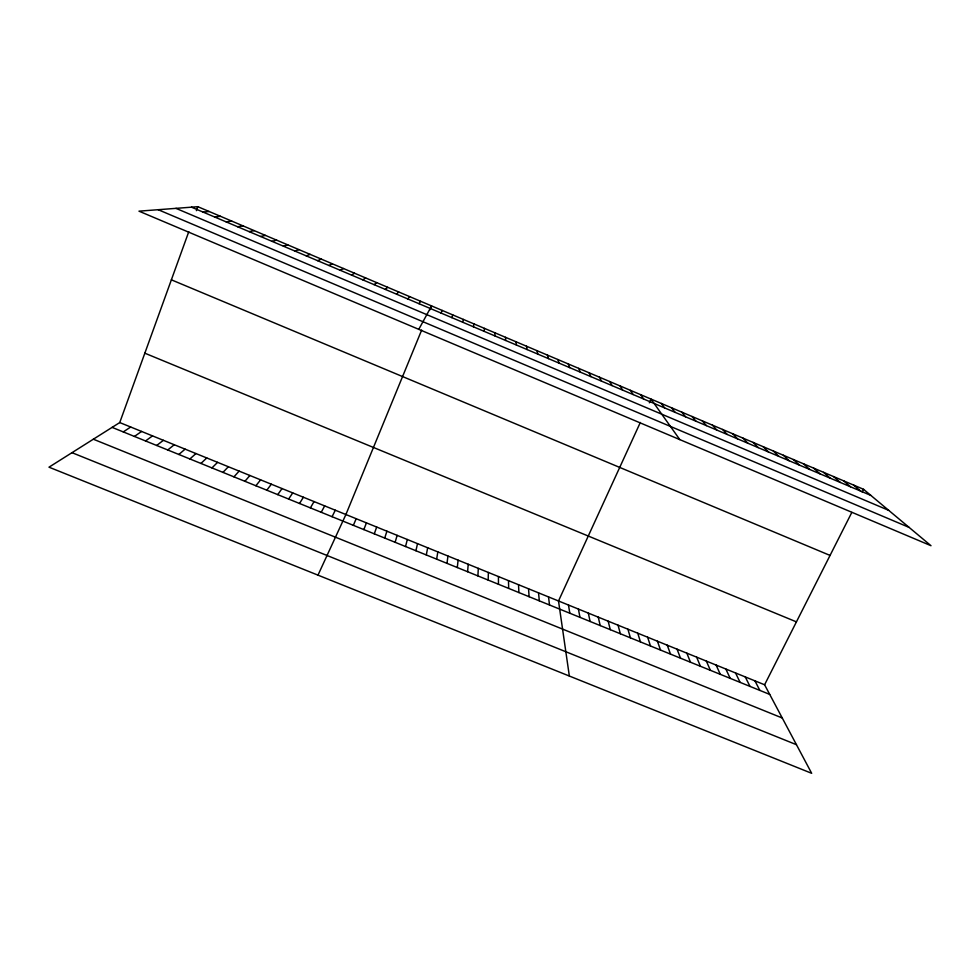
<?xml version="1.0" encoding="UTF-8"?>
<svg xmlns="http://www.w3.org/2000/svg" width="980" height="980" viewBox="0 0 980 980"><rect width="100%" height="100%" fill="white"/><g stroke="black" fill="none" stroke-linecap="round" stroke-linejoin="round"><path stroke-width="1.47" d="M494.949 335.92L495.01 332.857M488.175 580.074L488.371 572.455M477.909 575.909L478.301 568.351M467.607 571.72L468.207 564.247M484.194 331.35L484.475 328.386M457.305 567.543L458.089 560.144M446.978 563.353L447.97 556.028M436.639 559.151L437.84 551.899M473.426 326.793L473.928 323.902M426.288 554.95L427.684 547.771M415.924 550.736L417.517 543.643M405.536 546.522L407.325 539.502M462.646 322.212L463.369 319.419M395.136 542.295L397.133 535.35M384.711 538.069L386.916 531.197M451.854 317.63L452.785 314.935M374.287 533.831L376.688 527.044M119.744 422.564L764.596 684.775L811.673 773.306L49 467.178L119.744 422.564L188.773 231.721M196.392 210.663L197.825 206.694L863.527 489.29L931 545.713L138.976 211.166L197.825 206.694M363.837 529.58L366.447 522.867M421.657 330.089L345.903 514.524L317.986 575.138M430.012 309.754L431.58 305.932L418.779 329.354M353.363 525.341L356.181 518.702M441.037 313.049L442.188 310.44M640.32 422.466L558.502 600.973L569.343 676.029M649.336 402.792L651.026 399.093L679.802 439.604M332.073 516.693L335.307 510.213M764.596 684.775L851.816 512.418M862.143 492.021L863.527 489.29M321.232 512.283L324.686 505.888M310.391 507.885L314.053 501.564M299.525 503.475L303.396 497.24M419.024 303.702L420.628 301.276M288.635 499.053L292.726 492.903M277.732 494.618L282.044 488.555M266.817 490.196L271.338 484.206M407.827 298.949L409.652 296.622M255.878 485.749L260.619 479.845M244.927 481.303L249.888 475.484M233.951 476.844L239.132 471.111M396.606 294.196L398.664 291.954M222.962 472.385L228.364 466.725M211.962 467.913L217.585 462.34M200.937 463.442L206.78 457.954M385.373 289.431L387.663 287.287M189.9 458.959L195.963 453.544M178.838 454.463L185.122 449.146M374.127 284.653L376.639 282.608M167.764 449.967L174.268 444.724M156.665 445.459L163.403 440.314M145.554 440.951L152.513 435.88M362.845 279.876L365.601 277.916M134.431 436.431L141.61 431.445M123.284 431.911L130.683 427.011M351.563 275.086L354.54 273.224M340.256 270.284L343.466 268.52M328.925 265.482L332.367 263.816M317.581 260.668L321.256 259.1M306.213 255.841L310.133 254.371M294.833 251.015L298.986 249.643M283.428 246.176L287.814 244.902M272.011 241.325L276.63 240.149M260.57 236.474L265.421 235.396M249.104 231.611L254.2 230.631M237.626 226.735L242.967 225.865M226.123 221.86L231.709 221.088M214.608 216.972L220.427 216.298M203.081 212.084L209.132 211.496M71.993 452.674L796.458 744.702M93.345 439.212L782.261 717.997M112.112 427.378L769.717 694.404M144.844 353.192L796.434 621.871M171.378 279.827L830.06 555.427M158.209 209.708L909.097 527.399M191.517 207.184L870.816 495.39M175.971 208.36L888.738 510.372M853.556 485.063L860.661 491.078M843.584 480.825L850.481 486.766M833.588 476.586L840.289 482.442M823.567 472.336L830.085 478.105M813.547 468.073L819.868 473.769M803.502 463.81L809.627 469.432M793.445 459.547L799.374 465.071M783.375 455.271L789.096 460.723M773.293 450.984L778.818 456.349M763.187 446.696L768.516 451.988M753.069 442.397L758.202 447.603M742.938 438.097L747.863 443.217M732.783 433.797L737.511 438.832M722.615 429.473L727.148 434.434M712.436 425.161L716.76 430.024M702.244 420.824L706.372 425.614M692.039 416.488L695.947 421.204M681.811 412.151L685.522 416.77M671.57 407.803L675.073 412.335M661.304 403.454L664.611 407.901M640.736 394.72L643.639 399.007M630.434 390.346L633.129 394.536M620.12 385.961L622.594 390.077M609.78 381.575L612.047 385.593M599.429 377.178L601.487 381.122M754.931 680.843L759.867 690.398M745.241 676.898L749.994 686.392M735.539 672.954L740.108 682.374M589.054 372.78L590.903 376.626M725.825 669.009L730.21 678.356M716.098 665.053L720.3 674.338M578.666 368.37L580.307 372.13M706.36 661.096L710.378 670.308M696.609 657.127L700.431 666.265M686.833 653.158L690.484 662.223M568.265 363.96L569.699 367.635M677.045 649.177L680.512 658.168M667.245 645.195L670.516 654.113M657.433 641.202L660.52 650.058M557.853 359.538L559.066 363.127M647.609 637.208L650.5 645.992M637.76 633.202L640.467 641.912M627.911 629.197L630.422 637.833M547.416 355.103L548.42 358.607M618.037 625.179L620.365 633.754M608.151 621.161L610.283 629.662M536.966 350.668L537.763 354.086M598.253 617.13L600.201 625.559M588.331 613.1L590.095 621.455M578.408 609.058L579.964 617.351M526.505 346.222L527.081 349.554M568.461 605.015L569.833 613.235M548.53 596.918L549.51 604.979M516.019 341.775L516.387 345.009M538.535 592.851L539.331 600.85M528.538 588.784L529.127 596.71M518.518 584.705L518.91 592.557M505.521 337.316L505.668 340.464M508.485 580.626L508.681 588.404M498.44 576.546L498.44 584.239"/></g></svg>
